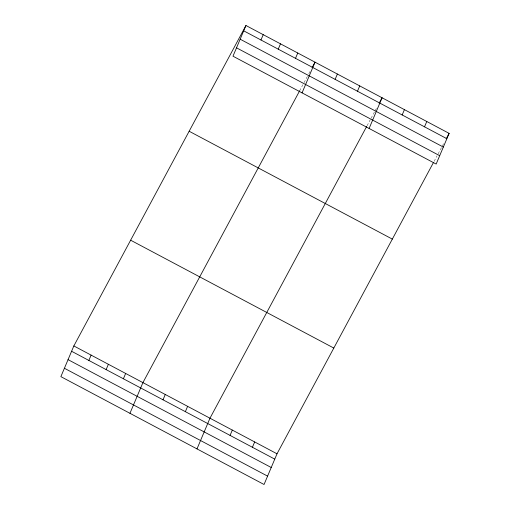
<?xml version="1.0" encoding="UTF-8"?>
<svg xmlns="http://www.w3.org/2000/svg" width="510" height="510" viewBox="0 0 510 510"><rect width="100%" height="100%" fill="white"/><g stroke="black" fill="none" stroke-linecap="round" stroke-linejoin="round"><path stroke-width="0.38" stroke-dasharray="2.55 1.91" d="M299.638 90.825L302.94 84.685M304.036 82.639L307.332 76.5M308.799 73.771L310.635 70.361M367.053 125.74L370.349 119.601M371.082 118.237L374.748 111.416M375.118 110.734L376.584 108.005M434.099 161.332L437.032 155.875M438.135 153.829L443.63 143.597"/><path stroke-width="0.76" d="M245.947 25.5L232.987 56.196L436.158 164.054L449.125 133.365L245.947 25.5L73.842 345.946L60.875 376.635L264.052 484.5L277.013 453.804L433.366 162.703M88.861 360.442L91.111 355.113M106.131 369.61L108.381 364.28M260.967 39.997L263.217 34.667M123.401 378.777L125.651 373.447M278.237 49.164L280.487 43.834M129.954 413.31L142.921 382.615L299.638 90.825M295.507 58.331L297.757 53.008M163.015 399.808L165.266 394.485M302.067 92.865L315.027 62.175L312.101 67.632M185.366 411.678L187.616 406.349M335.127 79.369L337.378 74.039M197 448.902L209.967 418.213L366.69 126.423M357.478 91.233L359.728 85.903M230.067 435.406L232.318 430.077M369.112 128.463L382.079 97.767L379.147 103.224M252.412 447.27L254.668 441.94M402.173 114.96L404.43 109.631M424.524 126.824L426.774 121.501M446.193 138.822L449.125 133.365M243.697 30.829L446.875 138.695M240.165 39.2L443.337 147.065M236.519 47.825L439.697 155.684M189.153 131.248L392.33 239.107M130.636 240.197L333.814 348.062M73.842 345.946L277.013 453.804M71.591 351.275L274.762 459.134M68.053 359.639L271.231 467.504M64.413 368.265L267.584 476.13"/></g></svg>
